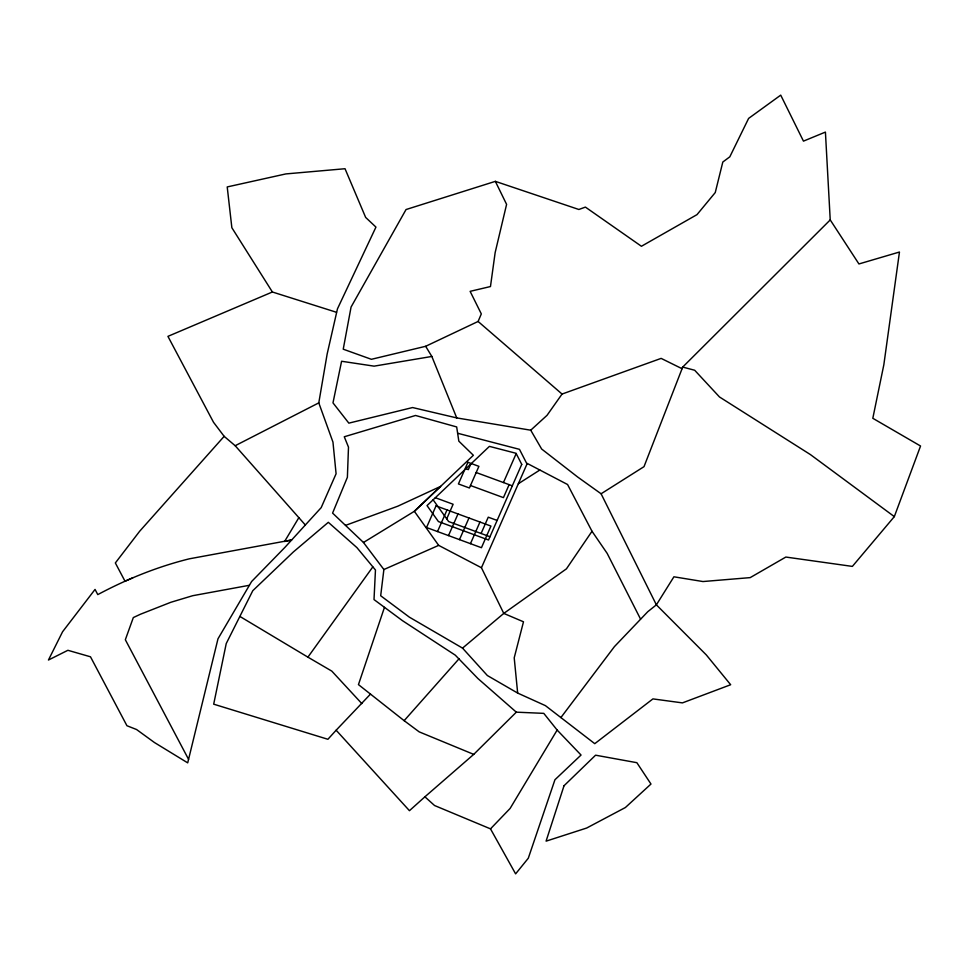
<?xml version="1.0" encoding="UTF-8"?>
<svg xmlns="http://www.w3.org/2000/svg" width="969" height="969" viewBox="0 0 969 969"><rect width="100%" height="100%" fill="white"/><g stroke="black" fill="none" stroke-linecap="round" stroke-linejoin="round"><path stroke-width="1.45" d="M363.472 542.483L414.357 511.305L473.369 455.285L458.834 441.161L456.678 426.941L415.531 415.471L344.274 436.765L348.489 447.133L347.387 477.293L332.585 513.098L363.472 542.483L383.881 569.53L380.684 595.753L409.378 617.168L462.54 648.116L487.359 675.526L517.664 693.077L545.414 705.638L594.76 743.671L652.924 698.903L682.442 702.888L730.674 684.732L706.328 654.947L656.376 604.838L601.095 493.778L577.645 477.002L541.647 449.022L530.733 430.2L456.738 417.918L412.588 407.549L348.84 423.138L332.985 402.874L341.585 361.255L374.107 366.149L431.835 356.459L456.738 417.918M298.852 517.664L284.583 541.501L291.669 539.963L189.367 558.81C157.438 566.708 126.769 579.135 97.784 594.603L95.047 589.418L62.561 631.776L48.45 660.022L67.891 650.296L90.492 656.8L126.939 725.733L136.568 729.524L154.422 742.508L187.707 762.857L217.989 638.801L251.613 581.521L285.092 547.182L321.187 507.635L336.086 473.756L332.961 442.118L318.789 402.874L327.147 354.048L337.466 308.832L375.948 227.097L365.652 217.431L345.025 168.727L285.867 173.923L227.218 186.932L231.857 227.715L272.386 291.996L336.497 312.284M384.475 607.333L358.457 684.611L404.146 720.67L419.177 731.861L473.732 754.379L516.32 712.167L543.791 713.366L557.151 730.069L581.049 755.033L554.946 779.742L528.299 858.219L515.617 873.868L490.496 828.858L434.548 805.518L424.906 796.809L409.451 810.69L336.146 730.214L370.485 694.107M560.881 717.581L614.419 646.626L647.776 611.705L656.376 604.838L673.915 576.797L702.973 581.545L750.188 577.621L785.847 557.054L852.369 566.405L894.326 516.622L920.55 446.019L872.815 418.293L883.837 364.78L899.462 252.025L858.934 263.956L830.227 219.915L825.418 132.087L803.458 141.135L780.723 95.132L748.613 118.412L729.814 156.821L722.813 162.029L715.255 192.552L697.002 214.633L641.43 246.271L585.397 207.1L578.856 209.486L495.353 181.36L406.047 209.534L351.069 307.052L343.232 349.191L371.393 359.305L425.657 346.296L478.105 321.454L481.314 313.908L470.122 291.342L490.471 286.545L495.147 252.618L506.593 204.374L495.353 181.36M437.516 531.557L447.024 509.912M446.709 518.851L453.117 504.255L435.323 497.715M470.752 464.09L468.318 469.626L465.859 468.73M448.502 535.591L457.998 513.958M459.476 539.636L468.984 517.991M470.462 543.67L479.97 522.025M481.096 533.483L488.255 517.18L497.121 520.438M503.456 482.55L516.186 453.565M509.137 484.645L503.432 497.63L470.486 485.517M517.664 693.077L514.212 657.83L523.49 621.795L503.771 613.413L481.448 567.749L527.245 463.436L567.568 484.512L592.011 531.278L607.175 553.396L640.545 619.094M336.146 730.214L327.897 739.286L213.689 704.172L226.237 643.561L252.788 590.69L293.328 551.991L328.321 522.315L356.907 547.606L375.463 570.002L374.01 599.581L402.51 620.693L455.273 655.153L477.887 678.494L516.32 712.167M557.151 730.069L510.118 808.437L490.496 828.858M592.011 531.278L566.441 568.839L503.771 613.413L462.54 648.116M830.227 219.915L682.697 367.081L682.055 368.704L661.137 358.385L562.056 394.056L547.037 415.326L530.733 430.2M240.058 616.538L307.912 657.152L372.823 566.901M404.146 720.67L459.088 658.714M272.386 291.996L167.928 336.364L213.519 422.278L224.154 436.341L139.669 531.242L115.347 562.953L125.013 581.218L132.753 577.815M424.906 796.809L473.732 754.379M518.33 483.737L539.854 470.026M601.095 493.778L644.01 466.658L682.697 367.081L694.676 370.243L719.495 396.975L810.411 454.582L894.326 516.622M224.154 436.341L235.176 445.716L318.789 402.874M383.881 569.53L438.678 545.377L481.448 567.749M345.509 525.392L397.847 506.169L440.616 486.39L414.357 511.305L438.678 545.377M249.396 585.288L192.71 595.705L170.847 602.282L140.457 614.237L133.322 617.568L125.34 639.734L188.58 759.369M457.634 433.252L519.469 449.337L527.003 464.006M476.191 472.521L512.322 485.808M489.963 536.741L448.623 521.54L433.119 499.81M307.912 657.152L331.81 671.117L361.837 703.603M478.105 321.454L562.056 394.056M235.176 445.716L305.308 524.956M425.657 346.296L431.835 356.459M564.019 785.75L546.08 841.153L586.669 828.035L625.393 807.516L650.974 784.042L636.863 762.688L595.584 755.19L564.019 785.75M436.038 505.879L426.542 527.524L481.448 547.703L490.944 526.07L436.038 505.879M467.93 462.298L458.422 483.943L469.408 487.976L478.904 466.343L467.93 462.298M521.734 464.369L488.533 539.999L438.436 521.576L427.026 505.6L489.418 446.37L516.053 453.286L521.734 464.369"/></g></svg>
